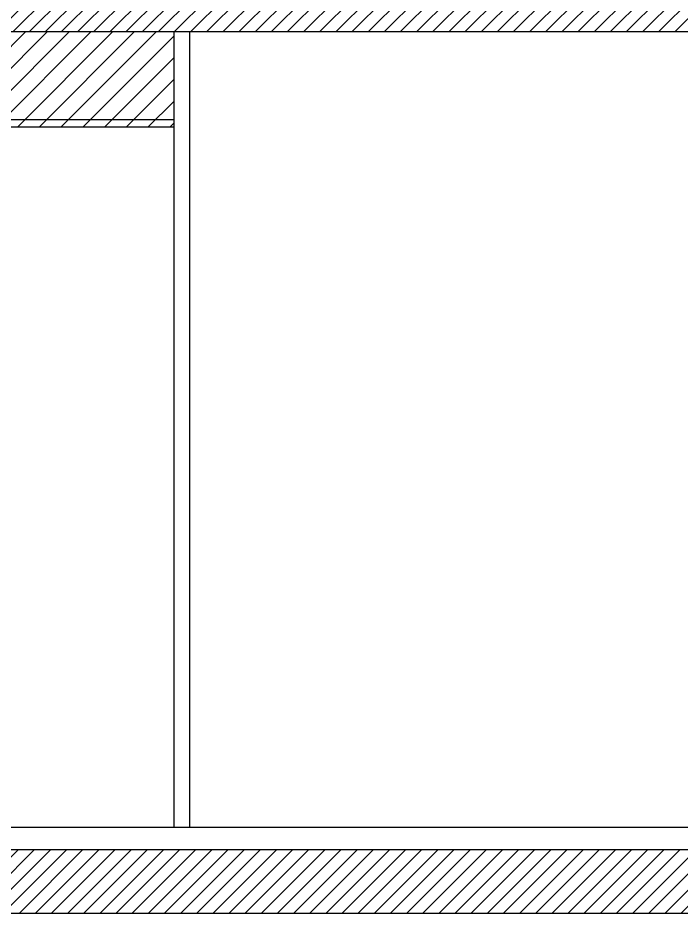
# Model space of a CAD drawing. Header units: centimetres. Extents: x -35664 to 50682, y -23001 to 23705.
# Drawn here: x 4609.2 to 4817.6, y -11895.9 to -11614.5 of the extents above; entities that cross this region are included whole.
import ezdxf

# ---------------------------------------------------------------- set-up
doc = ezdxf.new("R2010")
doc.units = ezdxf.units.CM
for name, color, linetype in [('B GÈnÈral_Hatch', 252, 'Continuous'), ('B Général', 252, 'Continuous'), ('prlm-Coupe', 252, 'Continuous')]:
    doc.layers.add(name, color=color, linetype=linetype)
pattern_1 = [(45, (-23116.8977, 10090.366), (2.4253472, -2.6458333), [])]

# ---------------------------------------------------------------- blocks, each defined once
blk = doc.blocks.new('A$C373B78D5')
at = {"layer": 'B GÈnÈral_Hatch', "linetype": 'Continuous', "lineweight": 18}
h = blk.add_hatch(dxfattribs=at)
h.set_pattern_fill('50_BETON', color=256, style=0, pattern_type=2)
h.set_pattern_definition(pattern_1)
h.paths.add_polyline_path([(-16925.01, 5854), (-16909.01, 5874), (-19595.98, 5874), (-19579.98, 5854)])
at = {"layer": 'B GÈnÈral_Hatch', "linetype": 'Continuous'}
h = blk.add_hatch(dxfattribs=at)
h.set_pattern_fill('F_P__SOFFITE', color=256, style=0, pattern_type=2)
h.set_pattern_definition([(45, (-23116.8977, 10090.5865), (-3.5277778, 3.3072917), [])])
h.paths.add_polyline_path([(-18761.46, 5854), (-18453.46, 5854), (-18453.46, 5824), (-18761.46, 5824)])
at = {"layer": 'B GÈnÈral_Hatch', "linetype": 'Continuous', "lineweight": 18}
h = blk.add_hatch(dxfattribs=at)
h.set_pattern_fill('50_BETON', color=256, style=0, pattern_type=2)
h.set_pattern_definition(pattern_1)
h.paths.add_polyline_path([(-16909.01, 5577), (-16925.01, 5597), (-18761.46, 5597), (-18761.46, 5577)])
at = {"layer": 'B GÈnÈral_Hatch'}
blk.add_lwpolyline([(-18761.46, 5826.41), (-18453.46, 5826.41), (-18453.46, 5824), (-18761.46, 5824)], close=True, dxfattribs=at)
at = {"layer": 'B Général', "linetype": 'Continuous'}
for p, q in [((-19569.98, 5854), (-16935.01, 5854)), ((-18761.46, 5854), (-18117.86, 5854)), ((-18453.46, 5854), (-18453.46, 5604)), ((-18453.46, 5854), (-18453.46, 5604)), ((-18453.46, 5854), (-18448.46, 5854)), ((-18448.46, 5854), (-18448.46, 5604)), ((-18448.46, 5854), (-18448.46, 5604)), ((-18761.46, 5604), (-16935.01, 5604)), ((-18761.46, 5604), (-16935.01, 5604)), ((-18453.46, 5604), (-18448.46, 5604)), ((-18761.46, 5597), (-16935.01, 5597)), ((-18761.46, 5577), (-16909.01, 5577)), ((-18761.46, 5577), (-16909.01, 5577))]:
    blk.add_line(p, q, dxfattribs=at)
at = {"layer": 'B Général', "linetype": 'Continuous', "flags": 128}
for points in [[(-18761.46, 5854), (-18453.46, 5854), (-18453.46, 5824), (-18761.46, 5824)], [(-18761.46, 5826.41), (-18453.46, 5826.41), (-18453.46, 5824), (-18761.46, 5824)]]:
    blk.add_lwpolyline(points, dxfattribs=at)

msp = doc.modelspace()

# ---------------------------------------------------------------- block references
at = {"layer": 'prlm-Coupe'}
msp.add_blockref('A$C373B78D5', (23111.623, -17472.851), dxfattribs=at)

doc.saveas('drawing.dxf')
